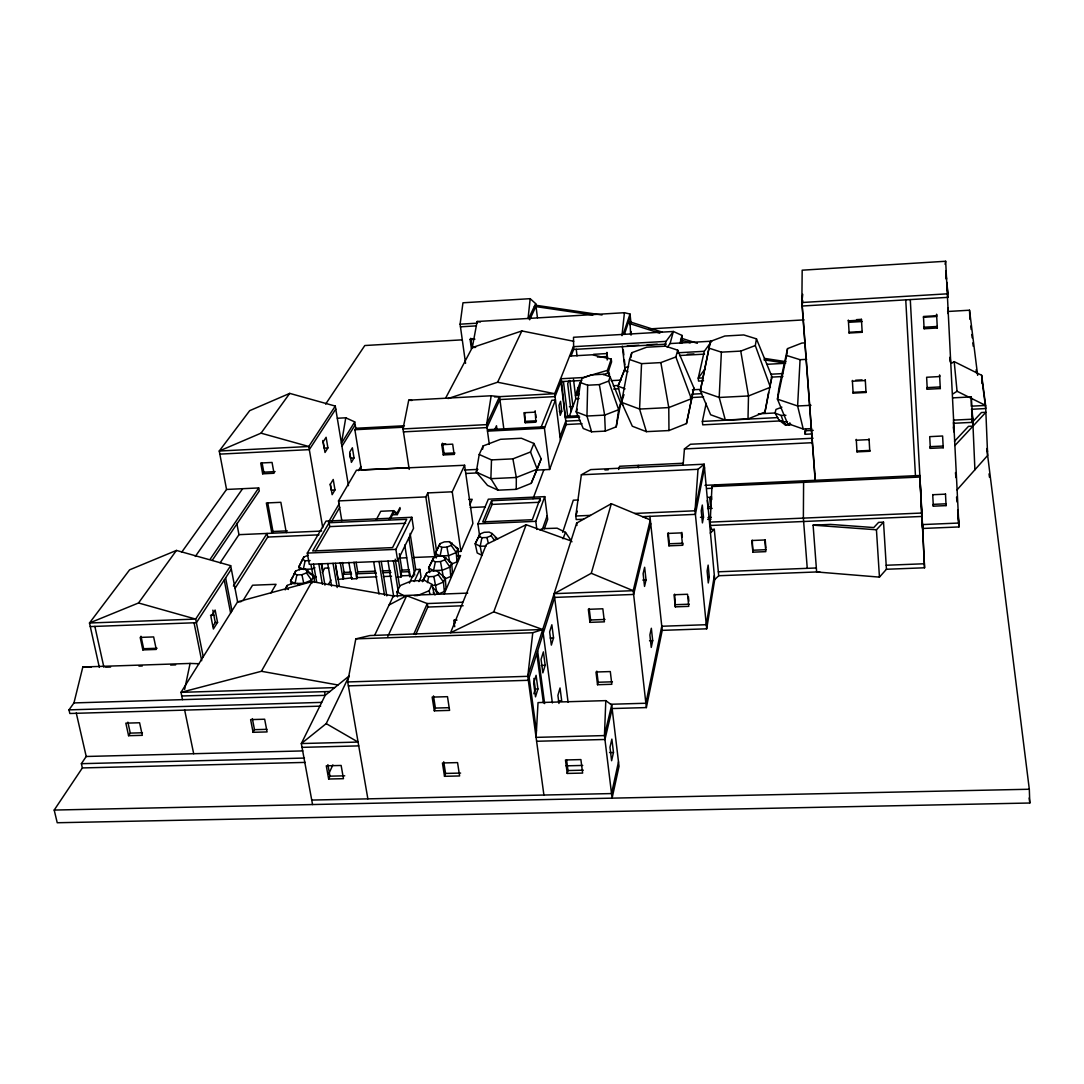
<?xml version="1.0" encoding="UTF-8"?>
<svg xmlns="http://www.w3.org/2000/svg" width="1084" height="1084" viewBox="0 0 1084 1084"><rect width="100%" height="100%" fill="white"/><g stroke="black" fill="none" stroke-linecap="round" stroke-linejoin="round"><path stroke-width="1.5" d="M952.985 397.855L971.291 396.907L971.25 406.175L985.6 405.443L987.646 455.443L957.036 489.873M516.241 489.345L516.323 477.475L512.895 458.857L530.496 451.987L533.897 443.451L521.431 438.261L500.523 439.305L483.085 445.971L479.209 454.508L476.282 472.096L487.529 485.388L498.03 490.185L516.241 489.345L531.201 483.342L537.217 469.182L541.173 458.857L533.897 443.451M815.209 473.83L815.154 480.293L801.862 302.517L802.174 270.187L945.668 261.258L958.961 526.946L922.714 528.464L910.289 299.59M869.774 451.269L869.774 450.416L857.038 451.025L857.01 451.879L869.774 451.269L869.043 438.763M866.021 392.462L866.035 391.649L853.149 392.327L853.122 393.14L866.021 392.462L865.276 379.739L865.262 380.538L852.336 381.229M862.186 332.287L862.2 331.528L849.179 332.273L849.138 333.032L862.186 332.287L861.428 319.346L856.536 319.631M748.001 418.952L748.488 395.958L740.751 351.094L755.304 345.539L756.456 338.858L743.8 334.942L724.83 336.013L710.359 341.419L700.318 390.863L710.643 414.766L725.331 420.077L748.001 418.952L764.965 412.069L771.93 376.663L756.456 338.858M861.428 319.346L861.414 320.092L848.338 320.85L848.365 320.105L849.138 333.032M580.55 382.611L587.663 385.226L586.959 416.026L591.593 431.798L605.306 431.107L616.213 426.825L620.766 403.004L610.116 376.812L602.961 374.251L591.417 374.888L582.149 378.33L580.55 382.611L576.227 411.879L583.233 428.492L591.593 431.798M479.209 454.508L491.499 459.901L490.876 478.681L498.03 490.185M605.793 700.63L604.466 735.575L612.094 798.149L619.032 766.28L611.701 704.966L605.793 700.63L538.03 702.595L536.079 737.377L604.466 735.575L611.701 704.966M886.441 569.263L883.528 522.176L878.609 522.38L873.758 527.556L830.479 524.412L813.108 525.157L816.645 571.959L879.449 577.122L886.441 569.263L924.557 567.786L919.842 475.497L704.979 485.347M629.533 359.509L641.538 363.655L639.574 409.061L646.376 431.649L668.963 430.551L686.457 423.573L693.923 387.991L677.717 350.173L665.59 346.175L646.674 347.219L631.769 352.707L629.533 359.509L621.525 402.327L632.324 426.229L646.376 431.649M708.814 348.099L721.375 352.151L719.193 397.462L725.331 420.077M612.745 708.529L646.362 707.581L662.216 630.36L706.687 628.815L714.708 579.615L718.719 575.739L714.302 529.331L710.874 529.48L710.169 522.109L711.985 486.54L716.795 484.805M805.168 342.869L801.916 343.045L787.54 348.614L786.645 355.498L800.06 359.698L797.621 405.985L803.23 429.007L811.564 428.614M714.708 579.615L704.18 464.196L698.015 469.291L695.047 510.781L706.687 628.815M683.096 465.239L684.438 448.939L690.481 444.25L813.068 438.234M811.848 433.952L805.236 434.277L805.656 429.386M802.716 300.417L802.133 306.027L948.134 297.341L946.847 284.171M528.071 318.493L530.171 298.669L462.963 302.788L460.104 324.184L465.564 363.343M621.986 335.661L624.425 312.707L630.021 314.048L630.996 323.168M802.729 294.32L801.862 302.517L947.972 293.791L946.847 282.314M552.366 702.933L542.718 629.506L532.772 632.731L527.786 676.321L543.911 795.033M752.892 552.176L751.862 540.51L764.816 539.981L765.819 551.648L752.892 552.176L752.269 540.238M634.736 513.437L695.047 510.781L704.18 464.196L590.739 469.589L581.363 474.778L575.78 516.011L576.214 519.561L583.544 519.236M482.651 449.142L483.085 445.971M616.213 426.825L618.666 409.684L620.766 403.004M764.965 412.069L768.556 392.503M503.924 429.521L499.521 396.663L491.174 395.768L486.594 424.63L489.277 444.196M714.329 575.658L706.28 624.709L661.768 626.254L645.888 703.245L610.549 704.261M345.769 417.801L341.446 443.329L354.725 421.906L345.769 417.801L337.341 418.248M630.929 357.557L631.769 352.707M710.874 529.48L711.118 528.057M624.425 312.707L477.123 321.514L472.285 347.558L445.632 398.113M703.489 517.176L702.418 522.894L701.226 510.713L702.31 505.049L703.489 517.176L700.454 517.298M367.869 798.854L347.707 681.944L355.809 638.869L369.996 635.536L542.718 629.506L493.762 611.85L450.578 632.717L486.35 544.453L526.147 524.724L570.97 540.902M945.085 264.293L945.668 261.258M704.519 467.638L695.4 514.372L642.527 516.675M710.359 341.419L700.318 390.863L719.193 397.462L748.488 395.958L770.399 387.245L755.304 345.539M675.318 606.85L674.045 594.764L687.541 594.262L688.774 606.362L675.318 606.85L674.641 594.127M686.457 423.573L693.923 387.991M409.21 469.399L403.004 428.925L408.722 400.199L491.174 395.768M479.941 534.033L479.006 536.268L481.919 537.705L480.198 546.268L481.892 555.32L477.204 552.948L475.198 543.761L479.941 534.033L484.142 532.312L489.155 532.095L492.068 533.518L497.692 539.005L495.185 537.772M682.554 545.279L682.974 543.206L669.384 543.775L668.936 545.835L682.554 545.279L681.294 532.881L667.649 533.45L668.936 545.835M427.435 582.636L428.641 576.715L425.741 575.143L426.839 572.745L431.256 570.902L436.432 570.685L445.267 577.853L445.998 587.582L444.304 591.539L438.573 593.964M449.196 561.729L451.689 563.016L449.941 567.081L442.421 570.211L433.559 570.563L435.348 561.81L432.475 560.306L433.532 557.962L437.882 556.173L442.99 555.957L451.689 563.016L452.394 572.623L450.754 576.458L445.118 578.829M455.47 547.366L457.922 548.612L456.228 552.555L448.83 555.604L440.104 555.97L441.852 547.352L439.006 545.889L440.036 543.626L444.318 541.878L449.345 541.661L457.922 548.612L458.613 558.097L457.014 561.824L451.472 564.141M184.646 689.424L190.093 663.435L198.9 663.733M781.388 420.863L702.717 424.847L702.378 421.419L706.172 403.234M786.645 355.498L777.458 399.156L787.553 423.519L803.23 429.007M652.69 640.644L651.254 647.419L649.885 634.98L651.335 628.259L652.69 640.644L649.533 640.752M770.236 384.576L771.93 376.663M294.292 573.382L296.88 574.913L295.011 583.653L290.553 580.97L295.675 571.024L300.2 569.208L305.227 569.005L313.886 576.051L314.523 582.42M314.97 567.799L311.894 569.032L303.29 569.385L305.119 560.78L302.544 559.29L303.899 557L308.344 555.238M787.54 348.614L778.908 388.235L777.458 399.156L797.621 405.985L811.008 405.308M618.503 761.795L611.539 793.569L311.731 800.073M667.283 347.341L670.088 343.56L711.714 341.189L704.288 351.297L698.245 378.167L698.53 381.08L703.584 380.796M613.476 752.459L611.606 760.724L609.98 747.296L611.864 739.112L613.476 752.459L609.56 752.553M646.023 579.94L644.533 586.417L643.124 573.666L644.641 567.271L646.023 579.94L642.826 580.076M612.162 708.787L604.953 739.478L536.607 741.266M650.712 523.477L633.639 594.452L554.629 597.406L528.314 680.305L348.384 685.874M320.674 706.131L69.837 713.489L68.997 709.871L73.956 702.92L82.831 666.985L190.093 663.435M791.09 424.386L786.428 425.24L784.762 424.576L785.006 423.559M597.528 684.722L595.983 672.012L610.306 671.565L611.823 684.289L597.528 684.722L598.165 682.242L596.81 671.131M682.324 342.747L682.635 341.514M681.145 342.761L682.053 335.444L673.367 331.474L573.517 337.273L573.653 349.441L571.173 355.715M567.23 773.434L565.469 759.965L580.902 759.586L582.623 773.082L567.23 773.434L567.975 770.548L566.62 760.074M680.088 343.005L682.053 335.444M784.762 424.576L778.949 420.064L775.033 413.045L775.981 409.413L781.876 407.205M623.991 394.644L621.525 402.327L639.574 409.061L668.774 407.584L691.362 398.749L675.86 356.975L677.717 350.173M670.088 343.56L673.367 331.474L666.023 341.379L664.749 345.986M589.926 622.351L588.341 609.316L602.839 608.788L604.398 621.837L589.926 622.351L590.59 619.98L589.195 608.585M568.07 702.147L554.141 593.666L591.281 573.287L611.335 503.708L650.319 519.913L633.205 590.685L646.362 707.581M618.652 469.494L619.587 466.269L683.096 463.247M537.921 688.95L535.51 696.836L533.667 683.123L536.092 675.305L537.921 688.95L535.306 689.031L533.856 693.76M545.171 665.305L542.854 672.852L541.065 659.37L543.396 651.89L545.171 665.305L541.322 665.427M553.545 637.92L551.349 645.102L549.629 631.891L551.851 624.777L553.545 637.92L550.225 638.042M611.335 503.708L576.647 523.098L527.786 676.321L347.707 681.944M577.325 511.214L575.78 516.011L590.468 515.374M562.691 532.312L573.301 500.198L578.328 499.968M630.671 334.848L629.994 321.867L662.067 332.083M624.547 333.886L630.305 316.718M623.205 334.265L630.021 314.048M577.203 409.21L576.227 411.879L586.959 416.026L604.642 415.118L618.666 409.684L608.666 381.094L610.116 376.812M603.151 374.563L607.731 373.221L611.579 361.907L611.254 359.102L592.108 354.793L569.601 356.067M607.731 373.221L607.406 370.376L611.254 359.102M789.057 425.158L789.87 422.774M544.344 528.843L547.664 519.399L544.751 496.635L488.328 499.196L477.909 523.843L479.738 536.783M607.203 359.969L606.918 352.354L607.623 358.736M542.203 529.846L547.19 515.727M536.851 529.453L535.794 521.323L544.751 496.635M444.508 776.307L442.435 762.973L457.556 762.608L459.602 775.954L444.508 776.307L445.551 773.434L443.735 761.781M535.686 470.144L549.629 469.48L566.187 424.522L560.604 378.763L583.002 377.544L607.406 370.376M569.073 416.988L575.821 398.682L573.504 379.305M577.542 393.709L578.571 390.904L578.192 387.652M540.13 498.518L532.339 519.71L482.719 521.878L491.594 500.713L540.13 498.518L540.442 500.984M559.994 436.757L565.78 421.161L580.062 420.429M575.59 394.657L580.157 382.34M493.762 611.85L526.147 524.724M561.485 380.281L565.36 417.787L579.669 417.055M533.016 498.721L543.87 469.751M561.769 411.27L560.225 415.348L559.005 405.362L560.563 401.324L561.769 411.27L559.358 411.392M531.201 483.342L541.173 458.857M568.639 381.202L567.691 383.668L571.065 411.595M563.002 538.802L565.496 532.366L557.095 528.179L542.759 528.626L539.764 529.832M549.629 469.48L544.425 428.234L555.469 400.064L551.797 400.267L541.214 426.933M434.305 710.833L432.164 697.12L447.489 696.673L449.589 710.386L434.305 710.833L435.389 708.069L433.492 695.914M622.69 405.226L618.029 386.148L625.454 367.557L628.612 366.419M625.454 367.557L618.029 386.148L625.089 388.871M481.919 537.705L486.96 537.488L491.174 535.753L492.068 533.518M534.588 412.177L523.938 412.733L525.239 422.746L535.875 422.204L535.171 410.768M525.239 422.746L524.751 412.99M484.521 522.61L492.095 504.412L491.594 500.713M444.21 593.856L460.564 555.564L457.34 555.686M457.705 551.553L460.917 551.417L472.895 523.464L464.602 465.253L356.473 470.185L338.493 500.916L341.812 520.672M415.755 634.574L427.801 607.054L427.259 603.558L406.663 595.712L389.088 604.98M413.858 634.045L427.259 603.558L462.638 602.23M428.641 576.715L433.844 576.512L438.288 574.656L439.359 572.244M435.348 561.81L440.483 561.607L444.846 559.791L445.876 557.461M441.852 547.352L446.92 547.135L451.201 545.374L452.204 543.111M469.765 504.846L472.204 499.304L468.83 499.453M494.575 430.009L496.486 425.755L497.068 430.091M477.61 469.142L476.282 472.096L490.876 478.681L516.323 477.475L537.217 469.182L530.496 451.987M429.86 594.018L429.169 590.712L432.001 584.439L424.657 580.401L411.473 580.902L400.064 585.617L397.042 591.878L397.489 596.85M422.462 581.485L426.839 572.745M413.261 557.501L434.874 556.62L436.134 553.816M328.655 779.017L326.284 765.819L341.135 765.453L343.465 778.678L328.655 779.017L329.956 776.171L327.896 764.626M418.939 581.593L421.039 577L419.86 569.371L415.728 569.534L409.4 583.111M328.642 774.111L332.869 764.925M414.237 581.552L419.86 569.371M285.16 589.886L287.206 585.441L291.813 583.598L303.737 583.3L311.569 580.143L313.886 576.051L309.387 573.422L305.227 569.005M293.628 575.414L295.675 571.024M387.801 636.457L406.663 595.712M499.521 396.663L486.594 424.63L403.004 428.925M303.899 557L298.859 566.797L299.645 569.845M460.917 551.417L452.231 491.797L464.602 465.253M529.642 319.78L535.997 306.244M413.6 576.458L409.711 576.607L409.847 572.935M528.599 318.642L535.672 303.642L530.171 298.669M448.044 398.546L497.597 382.232L521.851 330.945L573.721 341.284M374.603 635.414L393.397 595.929L467.719 593.097M397.205 577.094L401.094 576.945L401.622 575.821L401.026 572L401.947 570.089L399.359 553.694M326.216 723.624L358.072 742.066L301.325 743.556L326.216 723.624L349.17 675.955L325.173 695.345L301.325 743.556L312.558 804.545M454.142 454.399L454.873 452.882L444.034 453.424L443.275 454.941L454.142 454.399L452.665 444.155L441.784 444.697L443.275 454.941M397.692 560.713L413.532 528.314L411.825 517.285L326.027 521.092L307.3 553.084L309.279 564.317L397.692 560.713L395.89 549.385L411.825 517.285M302.544 559.29L298.859 566.797L303.29 569.385M434.874 556.62L425.849 496.906L427.814 492.922L452.231 491.797M441.784 444.697L442.543 443.207L444.034 453.424M439.006 545.889L435.212 553.423L436.256 558.03M432.475 560.306L428.627 567.935L429.684 572.596M422.489 581.593L425.741 575.143M479.006 536.268L475.198 543.761L480.198 546.268L485.998 546.024M392.516 514.819L397.313 514.602L400.226 508.924M400.01 507.502L397.096 513.166L393.627 510.686L380.769 511.269L376.162 519.913M389.142 519.331L393.627 510.686M390.118 519.344L393.858 512.136L397.313 514.602M440.036 543.626L435.212 553.423L440.104 555.97M433.532 557.962L428.627 567.935L433.559 570.563M348.858 562.339L351.65 578.897L356.772 578.693L357.368 577.582L356.731 573.775L357.734 571.864L356.094 562.068M351.65 578.897L352.232 577.786L337.978 579.439L335.633 565.712M471.106 340.85L472.299 338.628M343.696 578.124L343.045 574.317L344.075 572.406L342.409 562.515M470.131 339.468L470.754 338.303L472.001 347.436L471.391 348.601L470.131 339.468L474.9 339.184M253.087 732.296L250.621 719.613L264.659 719.22L267.084 731.917L253.087 732.296L254.496 729.681L252.355 718.611M328.533 584.398L330.918 580.035M322.26 572.569L324.726 568.152L328.913 567.975M182.505 699.641L181.001 692.351L261.407 671.281L311.962 581.634L393.397 595.929M296.88 574.913L301.935 574.71L306.474 572.894L307.842 570.523M315.837 550.672L329.753 526.607L329.089 522.745L406.73 519.317L392.557 547.61L312.693 550.957L329.089 522.745M331.447 521.675L339.766 507.312M328.411 522.258L339.428 503.342M358.438 470.673L360.85 466.513M287.206 585.441L285.783 587.88L288.398 589.466M292.951 576.891L290.553 580.97L291.352 584.059M334.983 489.914L332.151 494.683L330.376 484.196L333.222 479.48L334.983 489.914L331.189 490.103L330.186 484.128M354.021 457.936L351.392 462.367L349.712 452.191L352.368 447.8L354.021 457.936L350.362 458.112L349.658 453.776M270.865 593.002L276.068 584.303L252.558 585.224L242.897 600.793M409.806 467.597L361.419 469.928L354.874 429.725L355.769 428.275L354.725 421.906M341.934 446.283L355.2 424.806M217.559 622.392L213.385 628.991L210.933 616.62L215.133 610.075L217.559 622.392L215.282 622.473L212.776 626.43M327.896 447.895L325.01 452.475L323.208 441.811L326.108 437.286L327.896 447.895L324.089 448.099L322.802 440.511M267.748 502.881L272.965 531.499L271.867 533.233L266.352 502.976L280.851 502.312L286.284 532.61M235.025 588.409L267.707 537.054L267.043 533.45L233.385 586.065M128.59 735.697L125.839 723.15L139.592 722.771L142.316 735.331L128.59 735.697L130.27 733.109L127.871 722.147M231.339 569.141L196.394 622.704L90.284 626.579M335.769 409.074L309.319 449.63L219.835 454.115M99.349 667.405L89.484 623.002L129.606 569.832L176.435 550.428L230.675 565.672L195.662 619.086L203.236 656.809M181.611 552.312L226.542 489.453L219.253 451.025L249.699 410.66L289.726 393.384L335.281 406.08L308.777 446.5L322.747 527.678M987.023 450.443L1029.312 789.247L1029.8 803.014L57.222 822.742L54.2 810.06L82.37 767.933L81.381 763.678L86.219 756.483L76.259 712.974M325.647 404.088L364.807 345.525L461.865 339.861M220.188 562.759L238.954 534.669L236.827 523.382M212.247 560.36L259.266 490.998L258.697 487.936L226.542 489.453M210.12 559.303L258.697 487.936M142.831 649.899L140.175 637.406L153.643 636.931L156.272 649.438L142.831 649.899L143.644 648.72L140.988 636.24M262.667 473.816L260.702 463.017L272.057 462.448L274.008 473.261L262.667 473.816L263.791 472.177L262.111 462.922M195.323 556.458L242.599 488.694M138.522 602.975L195.662 619.086L89.484 623.002L138.522 602.975L176.435 550.428M261.027 433.166L308.777 446.5L219.253 451.025L261.027 433.166L289.726 393.384M704.979 368.98L698.245 378.167L703.313 377.896M879.449 577.122L876.441 529.778L883.528 522.176M954.936 445.51L985.884 412.286L981.44 412.516L972.551 422.015L973.012 426.107L968.513 426.324L954.516 441.283M710.237 533.084L714.302 529.331M951.454 363.357L954.191 361.622L981.684 375.308L985.6 405.443L957.064 391.27L954.191 361.622M952.809 393.953L957.064 391.27M806.333 480.7L803.596 482.353L803.366 518.111L807.255 568.328M429.169 590.712L417.679 595.523L414.345 595.644M313.439 578.084L316.325 576.918M587.663 385.226L599.357 384.603L608.666 381.094M641.538 363.655L660.847 362.598L675.86 356.975M521.851 330.945L472.285 347.558L475.673 347.354M311.962 581.634L237.599 601.85L181.001 692.351L334.739 687.608M460.104 324.184L476.974 323.181M460.47 326.812L475.646 325.918M648.788 328.94L804.084 319.875M947.579 311.501L969.516 310.214L977.646 375.349M923.433 317.26L936.63 316.487M848.894 322.3L862.2 321.528M666.023 341.379L573.328 346.69L554.683 393.709L560.414 440.172M924.11 328.75L937.308 327.991L936.576 314.211L936.698 315.715L923.473 316.487L924.11 328.75L924.015 327.233L937.186 326.474L937.308 327.991M627.311 345.891L638.937 345.227M647.243 344.753L657.216 344.184M573.653 349.441L666.308 344.156M593.531 354.319L606.484 353.574M597.433 357.056L607.379 356.501M677.622 352.801L704.288 351.297M679.56 355.525L704.559 354.116M721.375 352.151L740.751 351.094M766.673 364.319L785.222 363.303M581.742 380.484L560.956 381.609L555.049 396.595L499.9 399.549L487.001 427.584L403.451 431.866M611.2 380.647L621.132 380.105M800.06 359.698L806.699 359.332M770.846 374.224L782.675 373.587M613.314 385.755L618.341 385.484M771.09 377.151L782.905 376.514M613.679 389.021L618.693 388.749M494.548 396.934L554.683 393.709L497.597 382.232M575.753 394.088L578.951 393.912M855.588 380.254L862.051 379.901M575.428 395.389L578.666 395.213M575.821 398.682L579.059 398.506M691.7 394.197L701.619 393.668M690.372 397.611L703.584 396.907M569.398 406.703L572.935 406.514L569.791 380.362M927.254 389.251L940.302 388.56L939.584 374.956L939.706 376.554L926.63 377.259L927.254 389.251L927.159 387.625L940.18 386.934L940.302 388.56M565.889 416.405L578.897 415.728M355.769 428.275L404.427 425.755M354.874 429.725L403.614 427.204M525.835 421.324L536.444 420.782M758.407 413.831L775.101 412.977M566.187 424.522L582.054 423.708M545.008 426.744L488.166 429.643L487.488 431.134L544.425 428.234M702.378 421.419L777.756 417.584M971.386 409.278L985.735 408.56L981.806 378.316M442.462 444.074L445.727 443.912M953.378 420.145L972.714 419.169L974.909 469.765M813.244 430.362L804.978 430.768L805.236 434.277M953.527 423.288L972.849 422.326L971.752 412.543M687.31 354.251L693.936 353.94M869.029 439.616L856.238 440.239L856.265 439.386L857.01 451.879M684.438 448.939L812.106 442.706M491.499 459.901L512.895 458.857M263.791 472.177L275.106 471.621M464.44 470.036L477.705 469.399M930.329 448.369L943.229 447.76L942.606 435.998L929.72 436.649L930.329 448.369L930.221 446.649L943.107 446.039L943.229 447.76M466.052 473.464L477.895 472.895M581.363 474.778L698.015 469.291M692.419 389.766L700.643 389.4M604.926 469.941L608.273 469.778M338.493 500.916L425.849 496.906M711.985 486.54L919.788 477.041M706.985 488.505L712.039 488.274M492.095 504.412L538.924 502.298M470.226 507.542L485.347 506.851M708.028 497.353L711.09 497.204M932.741 494.724L945.533 494.155M710.941 506.675L707.893 506.797L707.269 500.442M707.567 508.572L712.161 508.369M329.753 526.607L405.646 523.287M272.965 531.499L287.355 530.875M477.909 523.843L535.794 521.323M238.954 534.669L321.636 531.065M946.088 505.618L945.966 503.803L933.229 504.358L933.324 506.174L946.088 505.618L945.478 493.992M708.001 517.488L711.348 517.339M267.707 537.054L318.981 534.832M707.622 519.358L710.996 519.222M710.169 522.109L921.59 513.044M710.494 525.469L921.779 516.458L919.842 475.497M307.3 553.084L395.89 549.385M305.119 560.78L310.105 560.577M399.969 558.043L406.622 557.772M753.15 550.211L766.049 549.696M344.075 572.406L351.189 572.122M357.734 571.864L375.633 571.146M382.137 570.889L390.281 570.563M401.947 570.089L409.115 569.805M343.045 574.317L351.595 573.978M356.731 573.775L376.297 572.989M382.815 572.731L390.958 572.406M401.026 572L409.644 571.661M357.368 577.582L376.907 576.796M383.424 576.539L391.568 576.214M401.622 575.821L410.24 575.482M718.34 571.796L816.347 567.975M886.197 565.252L924.34 563.761M431.324 585.428L435.809 585.252L443.464 582.04L445.267 577.853L442.76 576.512M718.719 575.739L819.775 571.837M240.96 601.728L237.599 601.85L230.675 565.672M554.141 593.666L633.205 590.685L591.281 573.287M427.801 607.054L463.153 605.753M210.486 615.278L213.819 615.156M675.738 604.682L689.167 604.194M457.001 620.102L453.762 620.224L454.738 626.755M590.59 619.98L605.021 619.465M355.809 638.869L532.772 632.731M143.644 648.72L157.072 648.259M105.568 667.202L110.582 667.039M138.942 666.091L142.275 665.982M170.649 665.048L175.649 664.885M775.033 413.045L781.117 415.429L785.914 415.28M787.512 421.676L783.353 421.798L778.949 420.064M598.165 682.242L612.419 681.809M181.76 695.996L329.956 691.484M73.956 702.92L325.173 695.345L324.522 691.646M68.997 709.871L321.691 702.378M558.409 700.887L561.702 700.792L560.035 687.974L557.908 695.413L558.951 703.462M435.389 708.069L449.101 707.676M130.27 733.109L142.438 732.77M254.496 729.681L266.908 729.342M302.016 747.364L358.736 745.887M86.219 756.483L302.802 750.914M81.381 763.678L304.469 758.068M82.37 767.933L305.268 762.404M566.051 765.846L582.718 765.439M329.956 776.171L344.739 775.819M445.551 773.434L460.605 773.082M567.975 770.548L583.327 770.182M54.2 810.06L1029.312 789.247M82.831 666.985L91.083 667.202M813.108 525.157L876.441 529.778M408.722 400.199L412.015 400.47M477.123 321.514L480.442 321.975M535.672 305.241L602.04 314.97M534.344 306.379L592.88 314.983M764.396 358.37L785.981 361.677M763.935 359.82L785.67 363.167M261.407 671.281L337.978 684.993M681.308 338.208L697.351 343.316M629.452 323.506L659.804 333.195M680.576 339.834L690.169 342.896M624.33 370.416L627.907 371.758M436.107 591.769L438.654 593.151L432.624 587.474M397.042 591.878L404.318 596.01M296.921 583.395L299.55 584.967M786.428 425.24L783.353 421.798L781.117 415.429M442.99 555.957L444.846 558.192M449.345 541.661L451.174 543.883M451.201 545.374L456.228 552.555L457.014 561.824M444.846 559.791L449.941 567.081L450.754 576.458M438.288 574.656L443.464 582.04L444.304 591.539M433.288 592.46L435.036 594.953M306.474 572.894L311.569 580.143L311.935 583.26M491.174 535.753L494.494 540.51M565.496 532.366L571.959 541.783M486.96 537.488L488.261 543.098M446.92 547.135L449.67 561.675M440.483 561.607L443.492 577.894M433.844 576.512L436.92 593.029M432.001 584.439L434.156 594.086M94.864 626.417L103.901 667.256M311 564.805L313.181 576.58M301.935 574.71L303.737 583.3M184.605 709.79L193.684 753.719M194.05 622.799L201.678 660.698M212.857 610.157L215.282 622.473M225.621 577.908L231.976 610.848M224.225 580.035L230.621 613.029M660.847 362.598L668.774 407.584L668.963 430.551M321.27 563.91L324.956 585.116M318.845 563.924L322.382 584.276M313.533 564.141L316.636 581.864M599.357 384.603L604.642 415.118L605.306 431.107M327.72 563.572L331.609 586.119M335.417 563.341L339.319 586.187M333.045 563.355L337.192 587.542M340.281 562.691L343.1 579.235M354.007 562.135L356.772 578.693M335.281 406.08L348.465 485.686M381.243 561.458L386.812 595.888M379.048 561.471L384.522 595.251M373.668 561.688L378.966 594.059M388.004 561.106L393.722 596.742M398.194 558.653L401.094 576.945M395.253 559.181L399.617 586.674M393.384 560.889L398.289 591.701M404.766 544.967L409.711 576.607M410.118 533.409L415.728 569.534M408.871 537.637L414.698 575.13M427.814 492.922L436.527 550.767M454.901 619.641L455.388 622.907M533.884 678.421L535.306 689.031M529.182 677.595L536.431 731.036M537.623 650.983L544.629 703.597M536.81 653.571L543.382 702.825M535.591 414.102L536.024 417.435M987.077 448.451L987.497 451.771M535.672 303.642L537.434 317.707M970.749 326.094L971.169 329.455M971.792 334.495L972.199 337.842M972.836 342.883L973.242 346.243M976.156 369.752L976.576 373.113M989.042 473.871L989.462 477.231M1029.177 797.973L1029.8 803.014M563.49 381.825L567.677 416.31M576.647 523.098L576.932 525.455M576.254 349.292L577.027 355.904M971.792 411.053L972.714 419.169L971.291 396.907M609.249 373.086L609.601 376.27M608.273 369.549L608.991 375.945M623.286 349.929L623.828 354.902M624.37 359.888L624.912 364.861M622.324 346.175L625.021 369.874M629.994 321.867L630.346 325.105M631.037 331.568L631.389 334.807M649.939 516.35L662.216 630.36M645.265 516.553L645.4 517.867M638.246 465.375L638.503 467.732M668.259 532.962L669.384 543.775M681.863 532.38L682.337 537.027M688.408 596.647L688.868 601.173M945.722 270.851L946.522 279.049M945.736 272.653L946.373 279.238M322.002 563.544L322.775 571.404M709.735 497.773L710.535 506.052M947.985 310.932L948.256 313.764L947.972 307.707M711.389 496.255L711.7 499.548M950.519 361.636L950.112 357.137L950.343 362.192M953.419 427.001L953.839 431.838L953.378 421.92M956.007 477.597L955.573 472.556L955.803 477.394M765.196 539.71L765.9 548.03M956.562 497.082L956.982 501.96M957.673 510.063L958.784 523.044L922.511 524.575L924.557 567.786M957.714 512.298L958.961 526.946M802.201 305.281L815.168 478.776M852.363 380.43L853.122 393.14M905.75 299.862L915.452 475.7M932.714 494.561L933.324 506.174M921.657 511.242L921.915 516.702M922.294 522.84L922.552 528.355M971.82 419.237L971.969 422.557M969.516 310.214L969.923 319.373M981.684 375.308L982.023 383.343M709.288 576.945L708.272 582.962L707.12 571.065L708.137 565.103L709.288 576.945"/></g></svg>
